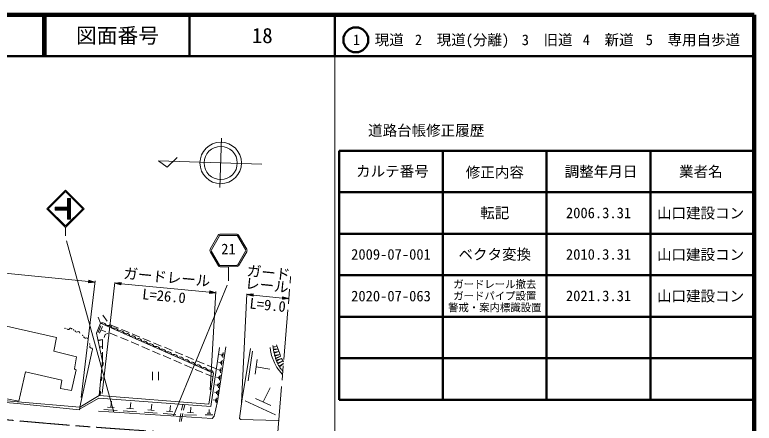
# Model space of a CAD drawing. Units: millimetres, scale not verified. Extents: x 40000 to 680000, y 20000 to 380000.
# Drawn here: x 501873 to 680000, y 281530 to 380000 of the extents above; entities that cross this region are included whole.
import ezdxf
from ezdxf.enums import TextEntityAlignment as Align

# ---------------------------------------------------------------- set-up
doc = ezdxf.new("R2010")
doc.units = ezdxf.units.MM
doc.header["$LTSCALE"] = 1000
doc.linetypes.add('CHAIN', pattern=[18.5, 12, -1.5, 3.5, -1.5])
for name, color, linetype, lineweight in [('M-BGD', 7, 'Continuous', 13), ('M-BMK', 2, 'CHAIN', 13), ('M-BMK-SRVR', 3, 'Continuous', 13), ('M-STR-HTXT', 7, 'Continuous', 13), ('M-STR-STRC', 7, 'Continuous', 13), ('M-STR-STRD', 7, 'Continuous', 13), ('M-TTL', 2, 'Continuous', 140), ('M-TTL-BAND', 7, 'Continuous', 13), ('M-TTL-FRAM', 2, 'Continuous', 50), ('M-TTL-LINE', 7, 'Continuous', 50)]:
    doc.layers.add(name, color=color, linetype=linetype, lineweight=lineweight)
doc.layers.add('M-TTL-TXT', color=7, linetype='Continuous')
doc.styles.add('ＭＳ ゴシック', font='')
doc.styles.get('ＭＳ ゴシック').set_extended_font_data('MS Gothic')

msp = doc.modelspace()

# ---------------------------------------------------------------- linework, layer by layer
at = {"layer": 'M-BGD'}
for p, q in [((514083, 328742), (514083, 326742)), ((540082, 283295), (553035, 314797)), ((522521, 305618), (521977, 307110)), ((523094, 307575), (524130, 306110)), ((511921, 302190), (498459, 305238)), ((521557, 303209), (522521, 305618)), ((522584, 305031), (521935, 303422)), ((522964, 304845), (522315, 303236)), ((549769, 293559), (522521, 305618)), ((524654, 305369), (526835, 304459)), ((522970, 296506), (521557, 303209)), ((522639, 304040), (523789, 303577)), ((523682, 302891), (523402, 302160)), ((524381, 303279), (523682, 302891)), ((526574, 302541), (524847, 303279)), ((527573, 304151), (529419, 303381)), ((530158, 303073), (532003, 302303)), ((511244, 298888), (511921, 302190)), ((521910, 301535), (523090, 301693)), ((521947, 301361), (521910, 301535)), ((521928, 301448), (523090, 301693)), ((521947, 301361), (523090, 301693)), ((522998, 301554), (522986, 299430)), ((529149, 301440), (527310, 302226)), ((531723, 300339), (529884, 301125)), ((532742, 301995), (534588, 301225)), ((522249, 299926), (522989, 300025)), ((522272, 299817), (522249, 299926)), ((522261, 299871), (522989, 300025)), ((522272, 299817), (522989, 300025)), ((534298, 299238), (532459, 300024)), ((535326, 300917), (537172, 300147)), ((537910, 299839), (539756, 299069)), ((551192, 299801), (549089, 285540)), ((552709, 299928), (551442, 291540)), ((556625, 287373), (558628, 299572)), ((563398, 299819), (563483, 299057)), ((564089, 299981), (565051, 300033)), ((564108, 299838), (564089, 299981)), ((564098, 299909), (565051, 300033)), ((564108, 299838), (565051, 300033)), ((564174, 299352), (565283, 299423)), ((564197, 299187), (564174, 299352)), ((564185, 299270), (565283, 299423)), ((564197, 299187), (565283, 299423)), ((564892, 300453), (565880, 297849)), ((516747, 297533), (511244, 298888)), ((516239, 294654), (516747, 297533)), ((517514, 285415), (520523, 299053)), ((522576, 298374), (522980, 298428)), ((522589, 298314), (522576, 298374)), ((522582, 298344), (522980, 298428)), ((522589, 298314), (522980, 298428)), ((522982, 298630), (522970, 296506)), ((536872, 298137), (535033, 298923)), ((539447, 297036), (537608, 297822)), ((540494, 298761), (542340, 297991)), ((543078, 297683), (544924, 296913)), ((551787, 297975), (551225, 298066)), ((551825, 298277), (551749, 297672)), ((552106, 298550), (551953, 297338)), ((558083, 291759), (559109, 298908)), ((563483, 299057), (563737, 297872)), ((563737, 297872), (564414, 296094)), ((564300, 298636), (565512, 298820)), ((564341, 298458), (564300, 298636)), ((564321, 298547), (565512, 298820)), ((564341, 298458), (565512, 298820)), ((564459, 297911), (565795, 298075)), ((564499, 297713), (564459, 297911)), ((564479, 297812), (565795, 298075)), ((564499, 297713), (565795, 298075)), ((564639, 297247), (565945, 297674)), ((564678, 297152), (565945, 297674)), ((564717, 297057), (565945, 297674)), ((522193, 288193), (522970, 296506)), ((542021, 295935), (540182, 296721)), ((545663, 296605), (547508, 295835)), ((551543, 296163), (550981, 296254)), ((551581, 296466), (551505, 295860)), ((551862, 296738), (551709, 295526)), ((559769, 293341), (560282, 296916)), ((564414, 296094), (565007, 294993)), ((564717, 297057), (564639, 297247)), ((564868, 296693), (566151, 297116)), ((564945, 296506), (564868, 296693)), ((564906, 296599), (566151, 297116)), ((564945, 296506), (566151, 297116)), ((565161, 296028), (566511, 296538)), ((565252, 295832), (565161, 296028)), ((565206, 295930), (566511, 296538)), ((565252, 295832), (566511, 296538)), ((565558, 295254), (566576, 295911)), ((565613, 295181), (566576, 295911)), ((565668, 295109), (566576, 295911)), ((566156, 297103), (566624, 296358)), ((515562, 289405), (516662, 294400)), ((516408, 294485), (516239, 294654)), ((516662, 294400), (516408, 294485)), ((544596, 294834), (542757, 295620)), ((547170, 293733), (545331, 294520)), ((548247, 295527), (550428, 294617)), ((551299, 294351), (550737, 294442)), ((551337, 294654), (551261, 294048)), ((551618, 294926), (551465, 293714)), ((560025, 295128), (563342, 294530)), ((565007, 294993), (566277, 293384)), ((565668, 295109), (565558, 295254)), ((502856, 286878), (504470, 293892)), ((504470, 293892), (513191, 291945)), ((535012, 293887), (535012, 291887)), ((536512, 291887), (536512, 293887)), ((549633, 292680), (547906, 293419)), ((549769, 293559), (548611, 286084)), ((551055, 292539), (550493, 292630)), ((551093, 292842), (551017, 292236)), ((551374, 293114), (551221, 291902)), ((513191, 291945), (512852, 289913)), ((550771, 290731), (550208, 290822)), ((551442, 291540), (550673, 286761)), ((550809, 291034), (550733, 290428)), ((551089, 291306), (550937, 290095)), ((512852, 289913), (515562, 289405)), ((550527, 288919), (549964, 289010)), ((550565, 289222), (550489, 288616)), ((550845, 289494), (550693, 288283)), ((561722, 286675), (563423, 290029)), ((490162, 287458), (502438, 286272)), ((494903, 288389), (502856, 286878)), ((500068, 286950), (502523, 286696)), ((522154, 287598), (517449, 284927)), ((522193, 288193), (517514, 285415)), ((549089, 285540), (522154, 287598)), ((548611, 286084), (522193, 288193)), ((525004, 285372), (525165, 286870)), ((550247, 287110), (549685, 287201)), ((550285, 287412), (550209, 286807)), ((550566, 287685), (550413, 286473)), ((556625, 287373), (555980, 282699)), ((564702, 283520), (557388, 286904)), ((563550, 285829), (559893, 287521)), ((502438, 286272), (517430, 284785)), ((502523, 286696), (517514, 285415)), ((517430, 284785), (517514, 285415)), ((525809, 285315), (524200, 285429)), ((530454, 284986), (528841, 285101)), ((529648, 285044), (529809, 286544)), ((534707, 284692), (534859, 286114)), ((539205, 284359), (539358, 285782)), ((542333, 286056), (542063, 284683)), ((542802, 286021), (542533, 284657)), ((544191, 284074), (544269, 285428)), ((550673, 286761), (549926, 283267)), ((549397, 282669), (522007, 284445)), ((526568, 284614), (523349, 284843)), ((531214, 284284), (527989, 284513)), ((536192, 283972), (533135, 284189)), ((535471, 284637), (533942, 284746)), ((540691, 283638), (537632, 283856)), ((539970, 284305), (538440, 284413)), ((541909, 283898), (541523, 281935)), ((542379, 283872), (541992, 281910)), ((545630, 283461), (542725, 283525)), ((544917, 284058), (543464, 284090)), ((549605, 283555), (547724, 283565)), ((549136, 283934), (548196, 283938)), ((548666, 283936), (548702, 284813)), ((549926, 283267), (549397, 282669)), ((556355, 282451), (555980, 282699)), ((556355, 282451), (565346, 282208))]:
    msp.add_line(p, q, dxfattribs=at)
for centre in [(513986, 304382), (516038, 304045), (518208, 302719), (519914, 300640)]:
    msp.add_circle(centre, 50, dxfattribs=at)
for centre, radius, start, end in [((523008, 304781), 969, 12.07392, 120.18011), ((524442, 304146), 969, 12.07392, 120.18011), ((514723, 304481), 364, 201.72775, 328.15776), ((515342, 304097), 364, 21.72775, 148.15776), ((516756, 303855), 364, 179.21043, 305.64044), ((517181, 303263), 364, 359.21043, 125.64044), ((525876, 303511), 969, 12.07392, 120.18011), ((527310, 302877), 969, 12.07392, 120.18011), ((528744, 302242), 969, 12.07392, 120.18011), ((518874, 302389), 364, 167.67462, 294.10463), ((519171, 301724), 364, 347.67462, 114.10463), ((530178, 301607), 969, 12.07392, 120.18011), ((531613, 300973), 969, 12.07392, 120.18011), ((533047, 300338), 969, 12.07392, 120.18011), ((520327, 300022), 364, 137.79819, 264.2282), ((520253, 299298), 364, 317.79819, 84.2282), ((534481, 299703), 969, 12.07392, 120.18011), ((535915, 299068), 969, 12.07392, 120.18011), ((537349, 298434), 969, 12.07392, 120.18011), ((538783, 297799), 969, 12.07392, 120.18011), ((540217, 297164), 969, 12.07392, 120.18011), ((541651, 296530), 969, 12.07392, 120.18011), ((522547, 295793), 654, 297.4386, 51.88044), ((522547, 295793), 523, 307.24984, 42.0692), ((522547, 295793), 392, 329.12629, 20.19275), ((543086, 295895), 969, 12.07392, 120.18011), ((544520, 295260), 969, 12.07392, 120.18011), ((545954, 294625), 969, 12.07392, 120.18011), ((547388, 293991), 969, 12.07392, 120.18011), ((548822, 293356), 969, 12.07392, 120.18011), ((522222, 292309), 654, 297.4386, 51.88044), ((522222, 292309), 523, 307.24984, 42.0692), ((522222, 292309), 392, 329.12629, 20.19275), ((521896, 288824), 654, 297.4386, 51.88044), ((521896, 288824), 523, 307.24984, 42.0692), ((521896, 288824), 392, 329.12629, 20.19275)]:
    msp.add_arc(centre, radius, start, end, dxfattribs=at)
msp.add_open_spline([(566439, 294100), (566184, 294400), (566109, 294482), (565918, 294742), (565794, 294911), (565725, 295005), (565613, 295181), (565466, 295412), (565395, 295549), (565270, 295791), (565157, 296010), (565103, 296137), (565005, 296362), (564900, 296603), (564842, 296739), (564754, 296987), (564671, 297220), (564635, 297354), (564565, 297592), (564501, 297812), (564465, 297935), (564410, 298158), (564350, 298404), (564324, 298544), (564276, 298792), (564232, 299013), (564210, 299138), (564174, 299360), (564137, 299592), (564117, 299722), (564091, 299956), (564077, 300090), (564072, 300134), (564058, 300299)], degree=3, knots=[0, 0, 0, 0, 1, 1, 1, 2, 2, 2, 3, 3, 3, 4, 4, 4, 5, 5, 5, 6, 6, 6, 7, 7, 7, 8, 8, 8, 9, 9, 9, 10, 10, 10, 11, 11, 11, 11], dxfattribs=at)
at = {"layer": 'M-BMK'}
msp.add_line((565153, 278437), (568311, 316895), dxfattribs=at)
msp.add_open_spline([(466250, 285780), (475199, 284768), (477485, 284496), (484698, 283777), (489755, 283274), (492589, 283001), (497652, 282554), (506878, 281738), (512045, 281260), (521281, 280565), (528570, 280016), (532657, 279764), (539950, 279263), (549455, 278609), (552431, 278413), (564288, 277624)], degree=3, knots=[0, 0, 0, 0, 1, 1, 1, 2, 2, 2, 3, 3, 3, 4, 4, 4, 5, 5, 5, 5], dxfattribs=at)
at = {"layer": 'M-BMK-SRVR'}
for p, q in [((551279, 338324), (551666, 350227)), ((538589, 343295), (541006, 345606)), ((561363, 343960), (536459, 344769)), ((536459, 344769), (538589, 343295))]:
    msp.add_line(p, q, dxfattribs=at)
for radius in [5000, 4000]:
    msp.add_circle((551478, 344275), radius, dxfattribs=at)
at = {"layer": 'M-STR-HTXT'}
for p, q in [((519663, 315692), (449816, 322631)), ((517895, 287721), (521197, 315896)), ((519693, 315990), (519634, 315393)), ((521156, 315543), (519634, 315393)), ((519938, 315423), (519640, 315453)), ((519646, 315513), (520243, 315453)), ((520547, 315483), (519652, 315572)), ((519657, 315632), (520852, 315513)), ((521156, 315543), (519663, 315692)), ((519669, 315751), (520863, 315633)), ((520571, 315722), (519675, 315811)), ((519681, 315871), (520278, 315811)), ((519986, 315901), (519687, 315930)), ((521156, 315543), (519693, 315990)), ((522913, 288721), (526008, 315484)), ((525987, 315296), (527508, 315453)), ((525987, 315296), (527452, 314856)), ((525987, 315296), (527480, 315154)), ((527486, 315214), (526291, 315327)), ((526595, 315359), (527491, 315274)), ((527497, 315333), (526900, 315390)), ((527204, 315422), (527503, 315393)), ((527452, 314856), (527508, 315453)), ((527474, 315094), (526280, 315208)), ((526573, 315120), (527469, 315035)), ((527463, 314975), (526866, 315032)), ((527159, 314944), (527457, 314915)), ((548800, 313130), (527480, 315154)), ((548828, 313429), (548771, 312832)), ((550293, 312989), (548771, 312832)), ((549076, 312863), (548777, 312891)), ((548783, 312951), (549380, 312894)), ((549684, 312926), (548788, 313011)), ((548794, 313071), (549989, 312957)), ((550293, 312989), (548800, 313130)), ((548805, 313190), (550000, 313077)), ((549707, 313165), (548811, 313250)), ((548817, 313309), (549414, 313253)), ((549121, 313341), (548822, 313369)), ((550293, 312989), (548828, 313429)), ((548964, 289542), (550312, 313316)), ((556486, 286431), (557806, 312754)), ((557797, 312580), (559320, 312728)), ((557797, 312580), (559260, 312131)), ((557797, 312580), (559290, 312429)), ((559284, 312370), (558090, 312491)), ((559296, 312489), (558102, 312610)), ((558382, 312401), (559278, 312310)), ((558406, 312639), (559302, 312549)), ((559272, 312250), (558675, 312311)), ((559308, 312609), (558711, 312669)), ((558967, 312221), (559266, 312191)), ((559015, 312698), (559314, 312668)), ((559260, 312131), (559320, 312728)), ((566363, 311714), (559290, 312429)), ((566394, 312013), (566333, 311416)), ((566369, 311774), (567563, 311653)), ((567271, 311743), (566376, 311834)), ((566382, 311893), (566979, 311833)), ((566686, 311923), (566388, 311953)), ((567856, 311563), (566394, 312013)), ((567856, 311563), (566333, 311416)), ((566638, 311445), (566339, 311475)), ((566345, 311535), (566942, 311475)), ((567247, 311504), (566351, 311595)), ((566357, 311655), (567551, 311534)), ((567856, 311563), (566363, 311714))]:
    msp.add_line(p, q, dxfattribs=at)
at = {"layer": 'M-STR-STRC'}
for p, q in [((509583, 333242), (514083, 337742)), ((509936, 333242), (514083, 337389)), ((518583, 333242), (514083, 337742)), ((518230, 333242), (514083, 337389)), ((515332, 335742), (514582, 335742)), ((514582, 333617), (514582, 335742)), ((514582, 335633), (514691, 335742)), ((514582, 335491), (514833, 335742)), ((514582, 335350), (514974, 335742)), ((514582, 335208), (515115, 335742)), ((514582, 335067), (515257, 335742)), ((515332, 334939), (514582, 335689)), ((514582, 334926), (515332, 335676)), ((515332, 334798), (514582, 335548)), ((514582, 334784), (515332, 335534)), ((515332, 334656), (514582, 335406)), ((514582, 334643), (515332, 335393)), ((515332, 334515), (514582, 335265)), ((514582, 334501), (515332, 335251)), ((515332, 334374), (514582, 335124)), ((514582, 334360), (515332, 335110)), ((515332, 334232), (514582, 334982)), ((514582, 334218), (515332, 334968)), ((515332, 335081), (514671, 335742)), ((515332, 335222), (514813, 335742)), ((515332, 335364), (514954, 335742)), ((515332, 335505), (515095, 335742)), ((515332, 335646), (515237, 335742)), ((515332, 330742), (515332, 335742)), ((509583, 333242), (514083, 328742)), ((509936, 333242), (514083, 329095)), ((511582, 332867), (511582, 333617)), ((514582, 333617), (511582, 333617)), ((511582, 333481), (511718, 333617)), ((511582, 333340), (511859, 333617)), ((511582, 333198), (512000, 333617)), ((511582, 333057), (512142, 333617)), ((511582, 332915), (512283, 333617)), ((512314, 332867), (511582, 333598)), ((512172, 332867), (511582, 333457)), ((512031, 332867), (511582, 333315)), ((511889, 332867), (511582, 333174)), ((511675, 332867), (512425, 333617)), ((512455, 332867), (511705, 333617)), ((511816, 332867), (512566, 333617)), ((512596, 332867), (511846, 333617)), ((511957, 332867), (512707, 333617)), ((512738, 332867), (511988, 333617)), ((512099, 332867), (512849, 333617)), ((512879, 332867), (512129, 333617)), ((512240, 332867), (512990, 333617)), ((513021, 332867), (512271, 333617)), ((512382, 332867), (513132, 333617)), ((513162, 332867), (512412, 333617)), ((512523, 332867), (513273, 333617)), ((513304, 332867), (512554, 333617)), ((512665, 332867), (513415, 333617)), ((513445, 332867), (512695, 333617)), ((512806, 332867), (513556, 333617)), ((513586, 332867), (512836, 333617)), ((512947, 332867), (513697, 333617)), ((513728, 332867), (512978, 333617)), ((513089, 332867), (513839, 333617)), ((513869, 332867), (513119, 333617)), ((513230, 332867), (513980, 333617)), ((514011, 332867), (513261, 333617)), ((513372, 332867), (514122, 333617)), ((514152, 332867), (513402, 333617)), ((513513, 332867), (514263, 333617)), ((514294, 332867), (513544, 333617)), ((513655, 332867), (514405, 333617)), ((514435, 332867), (513685, 333617)), ((513796, 332867), (514546, 333617)), ((514576, 332867), (513826, 333617)), ((513937, 332867), (515332, 334261)), ((515332, 332252), (513968, 333617)), ((514079, 332867), (515332, 334120)), ((514083, 329095), (518230, 333242)), ((514083, 328742), (518583, 333242)), ((515332, 332394), (514109, 333617)), ((514220, 332867), (515332, 333978)), ((515332, 332535), (514251, 333617)), ((514362, 332867), (515332, 333837)), ((515332, 332677), (514392, 333617)), ((514503, 332867), (515332, 333696)), ((515332, 332818), (514533, 333617)), ((515332, 334091), (514582, 334841)), ((514582, 334077), (515332, 334827)), ((515332, 333949), (514582, 334699)), ((514582, 333936), (515332, 334686)), ((515332, 333808), (514582, 334558)), ((514582, 333794), (515332, 334544)), ((515332, 333667), (514582, 334417)), ((514582, 333653), (515332, 334403)), ((515332, 333525), (514582, 334275)), ((515332, 333384), (514582, 334134)), ((515332, 333242), (514582, 333992)), ((515332, 333101), (514582, 333851)), ((515332, 332959), (514582, 333709)), ((514582, 332804), (515332, 333554)), ((514582, 332663), (515332, 333413)), ((514582, 332521), (515332, 333271)), ((514582, 332380), (515332, 333130)), ((511748, 332867), (511582, 333032)), ((511607, 332867), (511582, 332891)), ((514582, 332867), (511582, 332867)), ((514582, 332239), (515332, 332989)), ((514582, 330742), (514582, 332867)), ((515332, 332111), (514582, 332861)), ((514582, 332097), (515332, 332847)), ((515332, 331969), (514582, 332719)), ((514582, 331956), (515332, 332706)), ((515332, 331828), (514582, 332578)), ((514582, 331814), (515332, 332564)), ((515332, 331687), (514582, 332437)), ((514582, 331673), (515332, 332423)), ((515332, 331545), (514582, 332295)), ((514582, 331531), (515332, 332281)), ((515332, 331404), (514582, 332154)), ((514582, 331390), (515332, 332140)), ((515332, 331262), (514582, 332012)), ((514582, 331249), (515332, 331999)), ((515332, 331121), (514582, 331871)), ((514582, 331107), (515332, 331857)), ((515332, 330980), (514582, 331730)), ((514582, 330966), (515332, 331716)), ((515332, 330838), (514582, 331588)), ((514582, 330824), (515332, 331574)), ((515287, 330742), (514582, 331447)), ((514641, 330742), (515332, 331433)), ((515146, 330742), (514582, 331305)), ((515004, 330742), (514582, 331164)), ((514863, 330742), (514582, 331022)), ((514721, 330742), (514582, 330881)), ((515332, 330742), (514582, 330742)), ((514782, 330742), (515332, 331291)), ((514924, 330742), (515332, 331150)), ((515065, 330742), (515332, 331009)), ((515207, 330742), (515332, 330867)), ((550905, 326830), (548974, 323488)), ((551165, 326680), (549234, 323337)), ((555523, 326698), (557481, 323372)), ((555781, 326850), (557740, 323524)), ((548983, 322800), (550963, 319493)), ((549241, 322954), (551220, 319647)), ((557478, 322988), (555525, 319664)), ((557736, 322836), (555784, 319512)), ((553376, 319257), (553376, 315871))]:
    msp.add_line(p, q, dxfattribs=at)
for points in [[(555406, 327100), (553342, 327083), (551278, 327083)], [(555373, 326800), (553345, 326783), (551314, 326783)], [(555409, 319274), (553376, 319257), (551340, 319257)], [(555369, 319574), (553373, 319557), (551378, 319557)]]:
    msp.add_lwpolyline(points, dxfattribs=at)
for centre, radius, start, end in [((551295, 326657), 427, 92.29572, 156.02366), ((551335, 326593), 191, 96.53703, 152.95737), ((555353, 326610), 191, 27.51575, 83.93609), ((555393, 326674), 427, 24.44946, 88.1774), ((549601, 323152), 711, 151.80974, 209.66878), ((549601, 323152), 412, 151.80974, 209.66878), ((557116, 323183), 412, 330.80435, 28.66338), ((557116, 323183), 711, 330.80435, 28.66338), ((551453, 319859), 612, 216.76349, 259.34701), ((551389, 319760), 203, 214.0004, 273.155), ((555356, 319777), 203, 267.31812, 326.47272), ((555291, 319875), 612, 281.12611, 323.70964)]:
    msp.add_arc(centre, radius, start, end, dxfattribs=at)
at = {"layer": 'M-STR-STRD'}
msp.add_line((525699, 284207), (514341, 325494), dxfattribs=at)
at = {"layer": 'M-TTL'}
for p, q in [((680000, 380000), (40000, 380000)), ((680000, 20000), (680000, 380000))]:
    msp.add_line(p, q, dxfattribs=at)
at = {"layer": 'M-TTL-BAND'}
msp.add_line((579000, 20000), (579000, 370000), dxfattribs=at)
at = {"layer": 'M-TTL-FRAM'}
for p, q in [((580000, 347197), (580000, 287197)), ((580000, 347197), (680000, 347197)), ((580000, 287197), (680000, 287197))]:
    msp.add_line(p, q, dxfattribs=at)
at = {"layer": 'M-TTL-LINE'}
for p, q in [((508747, 380000), (508747, 370000)), ((509247, 380000), (509247, 370000)), ((543997, 380000), (543997, 370000)), ((579000, 380000), (579000, 370000)), ((40000, 370000), (680000, 370000)), ((605000, 347197), (605000, 287197)), ((630000, 347197), (630000, 287197)), ((655000, 347197), (655000, 287197)), ((580000, 337197), (680000, 337197)), ((580000, 327197), (680000, 327197)), ((580000, 317197), (680000, 317197)), ((580000, 307197), (680000, 307197)), ((580000, 297197), (680000, 297197))]:
    msp.add_line(p, q, dxfattribs=at)
msp.add_circle((584031, 373958), 3000, dxfattribs=at)

# ---------------------------------------------------------------- texts
at = {"layer": 'M-STR-HTXT', "style": 'ＭＳ ゴシック'}
for s, rotation, p in [('ガードレール', 354.577, (527859, 315694)), ('ガード', 354.226, (557575, 316327)), ('レール', 354.226, (557176, 313277)), ('L=26.0', 354.577, (532423, 310666)), ('L=9.0', 354.226, (558257, 308430))]:
    msp.add_text(s, height=2566, rotation=rotation, dxfattribs=at).set_placement(p, align=Align.BOTTOM_LEFT)
at = {"layer": 'M-STR-STRC', "style": 'ＭＳ ゴシック'}
msp.add_text('21', height=2566, dxfattribs=at).set_placement((551599, 321491), align=Align.BOTTOM_LEFT)
at = {"layer": 'M-TTL-TXT', "style": 'ＭＳ ゴシック'}
for s, height, p in [('図面番号', 3666, (526622, 375000)), ('18', 3666, (561497, 375000)), ('1\u3000現道', 2566, (589448, 373958)), ('2\u3000現道(分離)', 2566, (609619, 373958)), ('3\u3000旧道', 2566, (630121, 373958)), ('4\u3000新道', 2566, (644824, 373958)), ('5\u3000専用自歩道', 2566, (665228, 373958)), ('道路台帳修正履歴', 2566, (600968, 352113)), ('カルテ番号', 2566, (592839, 342277)), ('調整年月日', 2566, (643089, 342197)), ('業者名', 2566, (667134, 342197)), ('修正内容', 2566, (617509, 342023)), ('転記', 2566, (617500, 332245)), ('2006.3.31', 2566, (642500, 332245)), ('山口建設コン', 2566, (667077, 332189)), ('2009-07-001', 2566, (592500, 322245)), ('ベクタ変換', 2566, (617500, 322245)), ('2010.3.31', 2566, (642500, 322245)), ('山口建設コン', 2566, (667077, 322189)), ('ガードレール撤去', 1833, (617500, 315033)), ('山口建設コン', 2566, (667077, 312189)), ('2020-07-063', 2566, (592500, 312197)), ('ガードパイプ設置', 1833, (617500, 312213)), ('2021.3.31', 2566, (642500, 312245)), ('警戒・案内標識設置', 1833, (617500, 309417))]:
    msp.add_text(s, height=height, dxfattribs=at).set_placement(p, align=Align.MIDDLE_CENTER)

doc.saveas('drawing.dxf')
